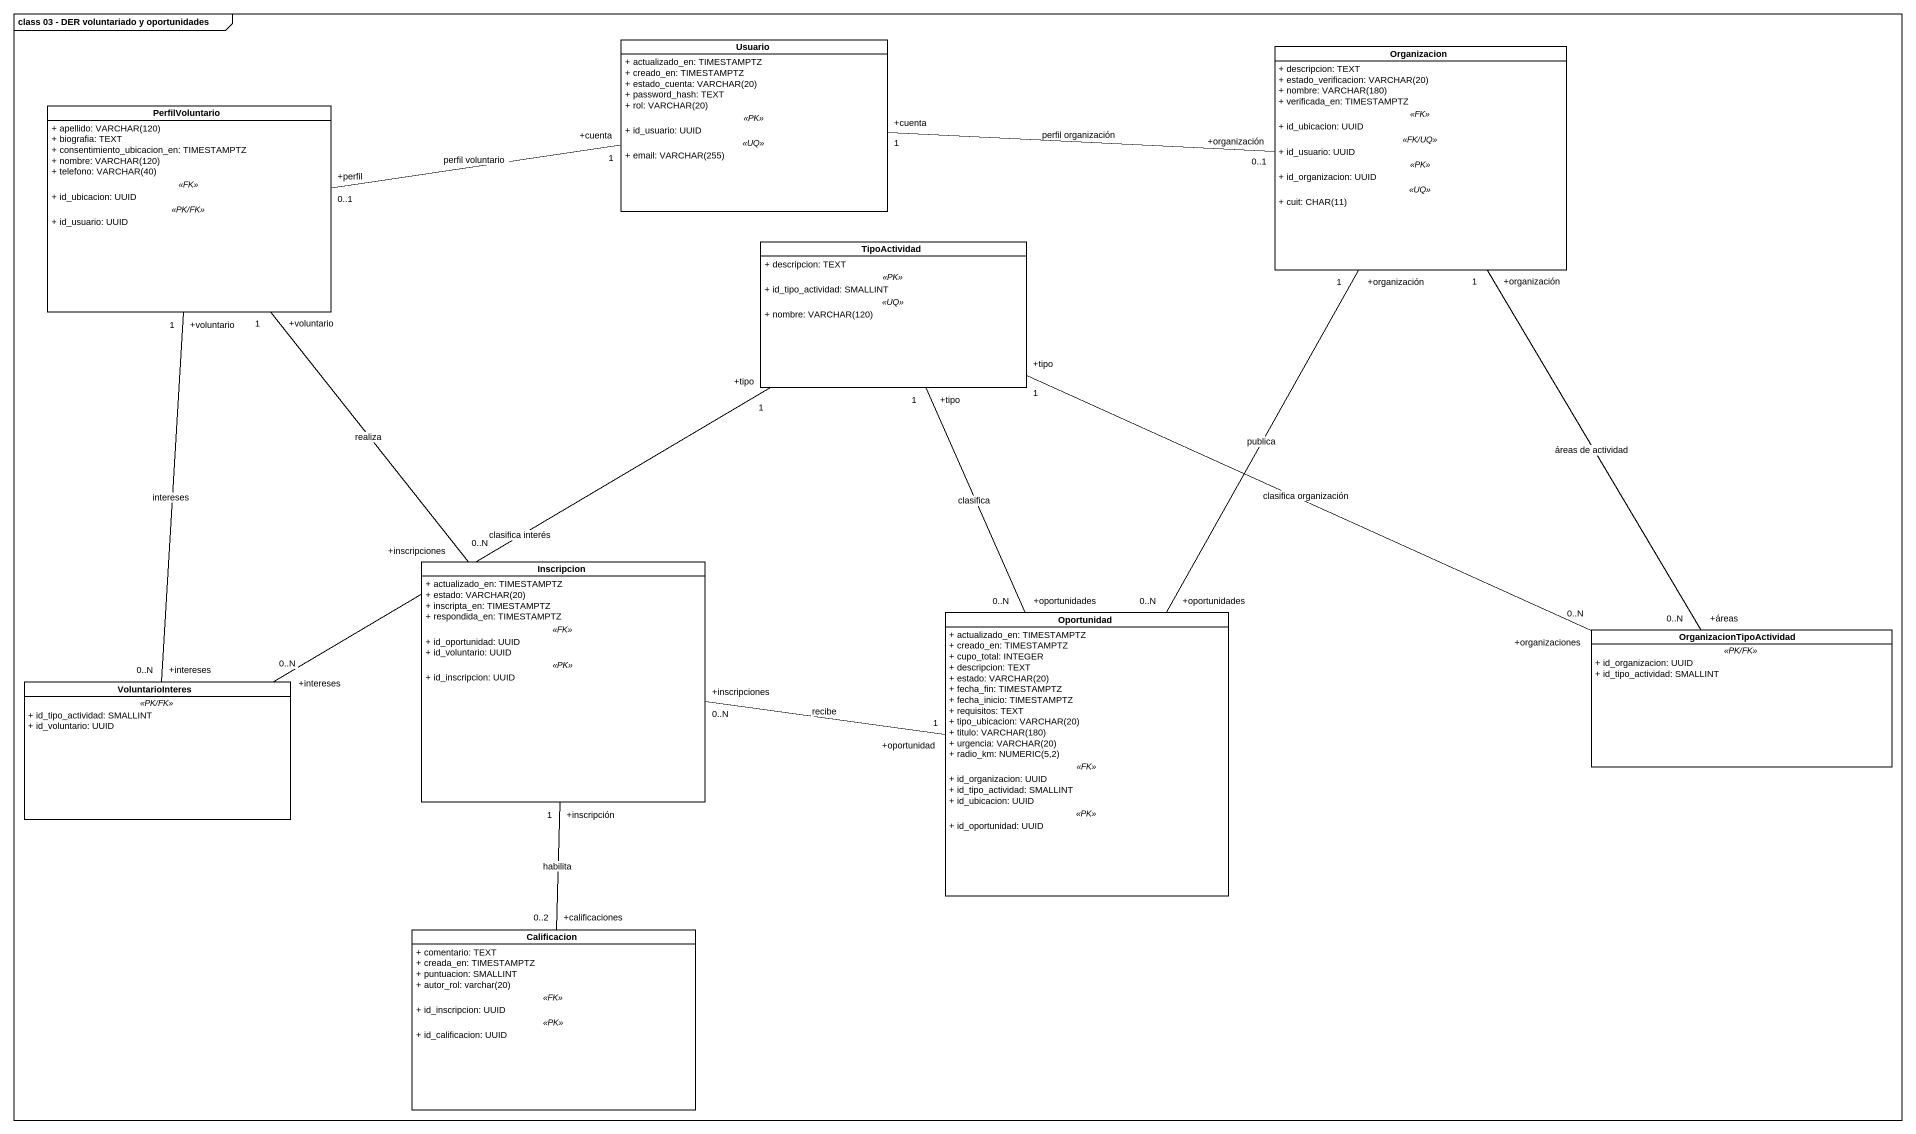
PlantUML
@startuml
mainframe class 03 - DER voluntariado y oportunidades
hide circle
hide empty members
skinparam classAttributeIconSize 0
class Usuario {
  + actualizado_en: TIMESTAMPTZ
  + creado_en: TIMESTAMPTZ
  {field} + estado_cuenta: VARCHAR(20)
  + password_hash: TEXT
  {field} + rol: VARCHAR(20)
  .. <<PK>> ..
  + id_usuario: UUID
  .. <<UQ>> ..
  {field} + email: VARCHAR(255)
}
class Organizacion {
  + descripcion: TEXT
  {field} + estado_verificacion: VARCHAR(20)
  {field} + nombre: VARCHAR(180)
  + verificada_en: TIMESTAMPTZ
  .. <<FK>> ..
  + id_ubicacion: UUID
  .. <<FK/UQ>> ..
  + id_usuario: UUID
  .. <<PK>> ..
  + id_organizacion: UUID
  .. <<UQ>> ..
  {field} + cuit: CHAR(11)
}
class PerfilVoluntario {
  {field} + apellido: VARCHAR(120)
  + biografia: TEXT
  + consentimiento_ubicacion_en: TIMESTAMPTZ
  {field} + nombre: VARCHAR(120)
  {field} + telefono: VARCHAR(40)
  .. <<FK>> ..
  + id_ubicacion: UUID
  .. <<PK/FK>> ..
  + id_usuario: UUID
}
class TipoActividad {
  + descripcion: TEXT
  .. <<PK>> ..
  + id_tipo_actividad: SMALLINT
  .. <<UQ>> ..
  {field} + nombre: VARCHAR(120)
}
class Inscripcion {
  + actualizado_en: TIMESTAMPTZ
  {field} + estado: VARCHAR(20)
  + inscripta_en: TIMESTAMPTZ
  + respondida_en: TIMESTAMPTZ
  .. <<FK>> ..
  + id_oportunidad: UUID
  + id_voluntario: UUID
  .. <<PK>> ..
  + id_inscripcion: UUID
}
class Oportunidad {
  + actualizado_en: TIMESTAMPTZ
  + creado_en: TIMESTAMPTZ
  + cupo_total: INTEGER
  + descripcion: TEXT
  {field} + estado: VARCHAR(20)
  + fecha_fin: TIMESTAMPTZ
  + fecha_inicio: TIMESTAMPTZ
  + requisitos: TEXT
  {field} + tipo_ubicacion: VARCHAR(20)
  {field} + titulo: VARCHAR(180)
  {field} + urgencia: VARCHAR(20)
  {field} + radio_km: NUMERIC(5,2)
  .. <<FK>> ..
  + id_organizacion: UUID
  + id_tipo_actividad: SMALLINT
  + id_ubicacion: UUID
  .. <<PK>> ..
  + id_oportunidad: UUID
}
class OrganizacionTipoActividad {
  .. <<PK/FK>> ..
  + id_organizacion: UUID
  + id_tipo_actividad: SMALLINT
}
class VoluntarioInteres {
  .. <<PK/FK>> ..
  + id_tipo_actividad: SMALLINT
  + id_voluntario: UUID
}
class Calificacion {
  + comentario: TEXT
  + creada_en: TIMESTAMPTZ
  + puntuacion: SMALLINT
  {field} + autor_rol: varchar(20)
  .. <<FK>> ..
  + id_inscripcion: UUID
  .. <<PK>> ..
  + id_calificacion: UUID
}
Usuario "+cuenta\n1" -right- "+organización\n0..1" Organizacion : perfil organización
Usuario "+cuenta\n1" -left- "+perfil\n0..1" PerfilVoluntario : perfil voluntario
Organizacion "+organización\n1" -- "+oportunidades\n0..N" Oportunidad : publica
Organizacion "+organización\n1" -- "+áreas\n0..N" OrganizacionTipoActividad : áreas de actividad
PerfilVoluntario "+voluntario\n1" -- "+inscripciones\n0..N" Inscripcion : realiza
PerfilVoluntario "+voluntario\n1" -- "+intereses\n0..N" VoluntarioInteres : intereses
TipoActividad "+tipo\n1" -- "+oportunidades\n0..N" Oportunidad : clasifica
TipoActividad "+tipo\n1" -right- "+organizaciones\n0..N" OrganizacionTipoActividad : clasifica organización
TipoActividad "+tipo\n1" -left- "+intereses\n0..N" VoluntarioInteres : clasifica interés
Inscripcion "+inscripción\n1" -- "+calificaciones\n0..2" Calificacion : habilita
Oportunidad "+oportunidad\n1" -left- "+inscripciones\n0..N" Inscripcion : recibe
@enduml
